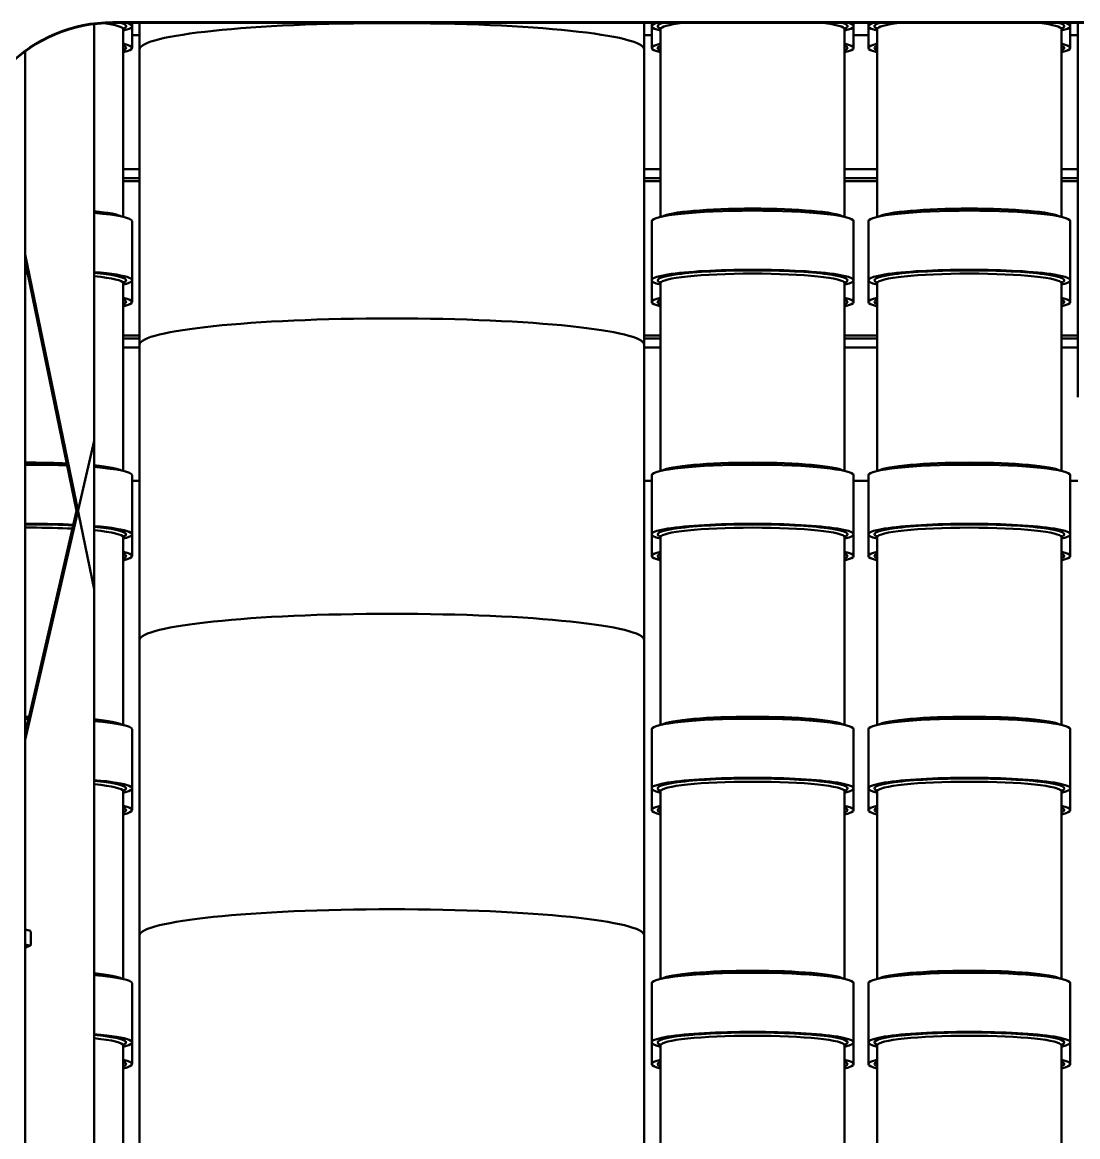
# Model space of a CAD drawing. Header units: millimetres. Extents: x 4915 to 15267, y 4787 to 10268.
# Drawn here: x 9232.7 to 9588.2, y 6071.6 to 6446.8 of the extents above; entities that cross this region are included whole.
import ezdxf

# ---------------------------------------------------------------- set-up
doc = ezdxf.new("R2010")
doc.units = ezdxf.units.MM
doc.layers.add('外形線', color=7, linetype='Continuous', lineweight=50)

msp = doc.modelspace()

# ---------------------------------------------------------------- linework, layer by layer
at = {"layer": '外形線'}
for p, q in [((9256.92, 6446.18), (9256.92, 6255.9)), ((9263.21, 6446.79), (9263.21, 6446.58)), ((9263.21, 6446.79), (9765.21, 6446.79)), ((9765.21, 6446.58), (9263.21, 6446.58)), ((9269.71, 6445.46), (9269.71, 6446.58)), ((9272.22, 6446.58), (9272.22, 6437.65)), ((9442.22, 6446.58), (9442.22, 6437.65)), ((9444.71, 6445.46), (9444.71, 6446.58)), ((9512.71, 6445.46), (9512.71, 6446.58)), ((9517.71, 6445.46), (9517.71, 6446.58)), ((9585.71, 6445.46), (9585.71, 6446.58)), ((9588.21, 6446.58), (9588.21, 6420.09)), ((9266.71, 6381.28), (9266.71, 6444.47)), ((9269.71, 6438.14), (9269.71, 6445.46)), ((9272.22, 6442.41), (9269.71, 6442.41)), ((9444.71, 6442.41), (9442.22, 6442.41)), ((9444.71, 6438.14), (9444.71, 6445.46)), ((9447.71, 6381.28), (9447.71, 6444.47)), ((9509.71, 6381.28), (9509.71, 6444.47)), ((9512.71, 6438.14), (9512.71, 6445.46)), ((9517.71, 6442.41), (9512.71, 6442.41)), ((9517.71, 6438.14), (9517.71, 6445.46)), ((9520.71, 6381.28), (9520.71, 6444.47)), ((9582.71, 6381.28), (9582.71, 6444.47)), ((9585.71, 6438.14), (9585.71, 6445.46)), ((9588.21, 6442.41), (9585.71, 6442.41)), ((9233.71, 5461.84), (9233.71, 6437)), ((9272.22, 6437.65), (9272.22, 6338.2)), ((9442.22, 6437.65), (9442.22, 6338.2)), ((9588.21, 6420.09), (9588.21, 6320.64)), ((9266.71, 6397.29), (9272.22, 6397.29)), ((9442.22, 6397.29), (9447.71, 6397.29)), ((9509.71, 6397.29), (9520.71, 6397.29)), ((9582.71, 6397.29), (9588.21, 6397.29)), ((9266.71, 6394.29), (9272.22, 6394.29)), ((9442.22, 6394.29), (9447.71, 6394.29)), ((9509.71, 6394.29), (9520.71, 6394.29)), ((9582.71, 6394.29), (9588.21, 6394.29)), ((9266.71, 6393.29), (9272.22, 6393.29)), ((9442.22, 6393.29), (9447.71, 6393.29)), ((9509.71, 6393.29), (9520.71, 6393.29)), ((9582.71, 6393.29), (9588.21, 6393.29)), ((9269.71, 6359.93), (9269.71, 6379.82)), ((9444.71, 6359.93), (9444.71, 6379.82)), ((9512.71, 6359.93), (9512.71, 6379.82)), ((9517.71, 6359.93), (9517.71, 6379.82)), ((9585.71, 6359.93), (9585.71, 6379.82)), ((9256.92, 6255.9), (9233.71, 6368.59)), ((9233.71, 6366.32), (9251.02, 6282.28)), ((9269.71, 6352.61), (9269.71, 6359.93)), ((9444.71, 6352.61), (9444.71, 6359.93)), ((9512.71, 6352.61), (9512.71, 6359.93)), ((9517.71, 6352.61), (9517.71, 6359.93)), ((9585.71, 6352.61), (9585.71, 6359.93)), ((9266.71, 6295.75), (9266.71, 6358.94)), ((9447.71, 6295.75), (9447.71, 6358.94)), ((9509.71, 6295.75), (9509.71, 6358.94)), ((9520.71, 6295.75), (9520.71, 6358.94)), ((9582.71, 6295.75), (9582.71, 6358.94)), ((9266.71, 6341.29), (9272.22, 6341.29)), ((9442.22, 6341.29), (9447.71, 6341.29)), ((9509.71, 6341.29), (9520.71, 6341.29)), ((9582.71, 6341.29), (9588.21, 6341.29)), ((9266.71, 6340.29), (9272.22, 6340.29)), ((9266.71, 6337.29), (9272.22, 6337.29)), ((9272.22, 6338.2), (9272.22, 6238.75)), ((9442.22, 6340.29), (9447.71, 6340.29)), ((9442.22, 6338.2), (9442.22, 6238.75)), ((9442.22, 6337.29), (9447.71, 6337.29)), ((9509.71, 6340.29), (9520.71, 6340.29)), ((9509.71, 6337.29), (9520.71, 6337.29)), ((9582.71, 6340.29), (9588.21, 6340.29)), ((9582.71, 6337.29), (9588.21, 6337.29)), ((9233.71, 6205.2), (9256.92, 6305.89)), ((9256.92, 6305.89), (9256.92, 5947.6)), ((9269.71, 6274.4), (9269.71, 6294.29)), ((9269.71, 6292.41), (9272.22, 6292.41)), ((9442.22, 6292.41), (9444.71, 6292.41)), ((9444.71, 6274.4), (9444.71, 6294.29)), ((9512.71, 6274.4), (9512.71, 6294.29)), ((9512.71, 6292.41), (9517.71, 6292.41)), ((9517.71, 6274.4), (9517.71, 6294.29)), ((9585.71, 6274.4), (9585.71, 6294.29)), ((9585.71, 6292.41), (9588.22, 6292.41)), ((9251.02, 6282.28), (9233.71, 6207.2)), ((9266.71, 6210.22), (9266.71, 6273.41)), ((9269.71, 6267.09), (9269.71, 6274.4)), ((9444.71, 6267.09), (9444.71, 6274.4)), ((9447.71, 6210.22), (9447.71, 6273.41)), ((9509.71, 6210.22), (9509.71, 6273.41)), ((9512.71, 6267.09), (9512.71, 6274.4)), ((9517.71, 6267.09), (9517.71, 6274.4)), ((9520.71, 6210.22), (9520.71, 6273.41)), ((9582.71, 6210.22), (9582.71, 6273.41)), ((9585.71, 6267.09), (9585.71, 6274.4)), ((9272.22, 6238.75), (9272.22, 6139.3)), ((9442.22, 6238.75), (9442.22, 6139.3)), ((9269.71, 6188.87), (9269.71, 6208.76)), ((9444.71, 6188.87), (9444.71, 6208.76)), ((9512.71, 6188.87), (9512.71, 6208.76)), ((9517.71, 6188.87), (9517.71, 6208.76)), ((9585.71, 6188.87), (9585.71, 6208.76)), ((9266.71, 6124.69), (9266.71, 6187.88)), ((9269.71, 6181.56), (9269.71, 6188.87)), ((9444.71, 6181.56), (9444.71, 6188.87)), ((9447.71, 6124.69), (9447.71, 6187.88)), ((9509.71, 6124.69), (9509.71, 6187.88)), ((9512.71, 6181.56), (9512.71, 6188.87)), ((9517.71, 6181.56), (9517.71, 6188.87)), ((9520.71, 6124.69), (9520.71, 6187.88)), ((9582.71, 6124.69), (9582.71, 6187.88)), ((9585.71, 6181.56), (9585.71, 6188.87)), ((9235.51, 6140.88), (9233.71, 6141.34)), ((9272.22, 6139.3), (9272.22, 6039.84)), ((9442.22, 6139.3), (9442.22, 6039.84)), ((9233.71, 6136.35), (9235.51, 6135.89)), ((9269.71, 6103.34), (9269.71, 6123.24)), ((9444.71, 6103.34), (9444.71, 6123.24)), ((9512.71, 6103.34), (9512.71, 6123.24)), ((9517.71, 6103.34), (9517.71, 6123.24)), ((9585.71, 6103.34), (9585.71, 6123.24)), ((9266.71, 6039.17), (9266.71, 6102.35)), ((9269.71, 6096.03), (9269.71, 6103.34)), ((9444.71, 6096.03), (9444.71, 6103.34)), ((9447.71, 6039.17), (9447.71, 6102.35)), ((9509.71, 6039.17), (9509.71, 6102.35)), ((9512.71, 6096.03), (9512.71, 6103.34)), ((9517.71, 6096.03), (9517.71, 6103.34)), ((9520.71, 6039.17), (9520.71, 6102.35)), ((9582.71, 6039.17), (9582.71, 6102.35)), ((9585.71, 6096.03), (9585.71, 6103.34))]:
    msp.add_line(p, q, dxfattribs=at).dxf.unprotected_set("ltscale", 0)
for points in [[(9266.83, 6444.83), (9266.83, 6444.82), (9266.83, 6444.82), (9266.83, 6444.82), (9266.82, 6444.81), (9266.82, 6444.81), (9266.81, 6444.8), (9266.81, 6444.79), (9266.8, 6444.78), (9266.8, 6444.77), (9266.79, 6444.76), (9266.78, 6444.74), (9266.77, 6444.73), (9266.77, 6444.71), (9266.76, 6444.7), (9266.75, 6444.68), (9266.74, 6444.66), (9266.74, 6444.64), (9266.73, 6444.62), (9266.73, 6444.59), (9266.72, 6444.57), (9266.72, 6444.55), (9266.72, 6444.52), (9266.71, 6444.49), (9266.71, 6444.47)], [(9447.71, 6444.47), (9447.71, 6444.49), (9447.71, 6444.52), (9447.71, 6444.54), (9447.71, 6444.57), (9447.7, 6444.59), (9447.7, 6444.61), (9447.69, 6444.64), (9447.68, 6444.66), (9447.68, 6444.68), (9447.67, 6444.69), (9447.66, 6444.71), (9447.65, 6444.73), (9447.65, 6444.74), (9447.64, 6444.76), (9447.63, 6444.77), (9447.63, 6444.78), (9447.62, 6444.79), (9447.61, 6444.8), (9447.61, 6444.81), (9447.6, 6444.81), (9447.6, 6444.82), (9447.6, 6444.82), (9447.6, 6444.82), (9447.59, 6444.83)], [(9509.83, 6444.83), (9509.83, 6444.82), (9509.83, 6444.82), (9509.83, 6444.82), (9509.82, 6444.81), (9509.82, 6444.81), (9509.81, 6444.8), (9509.81, 6444.79), (9509.8, 6444.78), (9509.8, 6444.77), (9509.79, 6444.76), (9509.78, 6444.74), (9509.77, 6444.73), (9509.77, 6444.71), (9509.76, 6444.7), (9509.75, 6444.68), (9509.74, 6444.66), (9509.74, 6444.64), (9509.73, 6444.62), (9509.73, 6444.59), (9509.72, 6444.57), (9509.72, 6444.55), (9509.72, 6444.52), (9509.71, 6444.49), (9509.71, 6444.47)], [(9520.71, 6444.47), (9520.71, 6444.49), (9520.71, 6444.52), (9520.71, 6444.54), (9520.71, 6444.57), (9520.7, 6444.59), (9520.7, 6444.61), (9520.69, 6444.64), (9520.68, 6444.66), (9520.68, 6444.68), (9520.67, 6444.69), (9520.66, 6444.71), (9520.65, 6444.73), (9520.65, 6444.74), (9520.64, 6444.76), (9520.63, 6444.77), (9520.63, 6444.78), (9520.62, 6444.79), (9520.61, 6444.8), (9520.61, 6444.81), (9520.6, 6444.81), (9520.6, 6444.82), (9520.6, 6444.82), (9520.59, 6444.82), (9520.59, 6444.83)], [(9582.83, 6444.83), (9582.83, 6444.82), (9582.83, 6444.82), (9582.83, 6444.82), (9582.82, 6444.81), (9582.82, 6444.81), (9582.81, 6444.8), (9582.81, 6444.79), (9582.8, 6444.78), (9582.8, 6444.77), (9582.79, 6444.76), (9582.78, 6444.74), (9582.77, 6444.73), (9582.77, 6444.71), (9582.76, 6444.7), (9582.75, 6444.68), (9582.74, 6444.66), (9582.74, 6444.64), (9582.73, 6444.62), (9582.73, 6444.59), (9582.72, 6444.57), (9582.72, 6444.55), (9582.72, 6444.52), (9582.71, 6444.49), (9582.71, 6444.47)], [(9266.83, 6437.51), (9266.83, 6437.51), (9266.83, 6437.51), (9266.83, 6437.5), (9266.82, 6437.5), (9266.82, 6437.49), (9266.81, 6437.48), (9266.81, 6437.47), (9266.8, 6437.46), (9266.8, 6437.45), (9266.79, 6437.44), (9266.78, 6437.43), (9266.77, 6437.41), (9266.77, 6437.4), (9266.76, 6437.38), (9266.75, 6437.36), (9266.74, 6437.34), (9266.74, 6437.32), (9266.73, 6437.3), (9266.73, 6437.28), (9266.72, 6437.25), (9266.72, 6437.23), (9266.72, 6437.2), (9266.71, 6437.18), (9266.71, 6437.15)], [(9447.71, 6437.15), (9447.71, 6437.18), (9447.71, 6437.2), (9447.71, 6437.23), (9447.71, 6437.25), (9447.7, 6437.28), (9447.7, 6437.3), (9447.69, 6437.32), (9447.68, 6437.34), (9447.68, 6437.36), (9447.67, 6437.38), (9447.66, 6437.39), (9447.65, 6437.41), (9447.65, 6437.43), (9447.64, 6437.44), (9447.63, 6437.45), (9447.63, 6437.46), (9447.62, 6437.47), (9447.61, 6437.48), (9447.61, 6437.49), (9447.6, 6437.5), (9447.6, 6437.5), (9447.6, 6437.51), (9447.6, 6437.51), (9447.59, 6437.51)], [(9509.83, 6437.51), (9509.83, 6437.51), (9509.83, 6437.51), (9509.83, 6437.5), (9509.82, 6437.5), (9509.82, 6437.49), (9509.81, 6437.48), (9509.81, 6437.47), (9509.8, 6437.46), (9509.8, 6437.45), (9509.79, 6437.44), (9509.78, 6437.43), (9509.77, 6437.41), (9509.77, 6437.4), (9509.76, 6437.38), (9509.75, 6437.36), (9509.74, 6437.34), (9509.74, 6437.32), (9509.73, 6437.3), (9509.73, 6437.28), (9509.72, 6437.25), (9509.72, 6437.23), (9509.72, 6437.2), (9509.71, 6437.18), (9509.71, 6437.15)], [(9520.71, 6437.15), (9520.71, 6437.18), (9520.71, 6437.2), (9520.71, 6437.23), (9520.71, 6437.25), (9520.7, 6437.28), (9520.7, 6437.3), (9520.69, 6437.32), (9520.68, 6437.34), (9520.68, 6437.36), (9520.67, 6437.38), (9520.66, 6437.39), (9520.65, 6437.41), (9520.65, 6437.43), (9520.64, 6437.44), (9520.63, 6437.45), (9520.63, 6437.46), (9520.62, 6437.47), (9520.61, 6437.48), (9520.61, 6437.49), (9520.6, 6437.5), (9520.6, 6437.5), (9520.6, 6437.51), (9520.59, 6437.51), (9520.59, 6437.51)], [(9582.83, 6437.51), (9582.83, 6437.51), (9582.83, 6437.51), (9582.83, 6437.5), (9582.82, 6437.5), (9582.82, 6437.49), (9582.81, 6437.48), (9582.81, 6437.47), (9582.8, 6437.46), (9582.8, 6437.45), (9582.79, 6437.44), (9582.78, 6437.43), (9582.77, 6437.41), (9582.77, 6437.4), (9582.76, 6437.38), (9582.75, 6437.36), (9582.74, 6437.34), (9582.74, 6437.32), (9582.73, 6437.3), (9582.73, 6437.28), (9582.72, 6437.25), (9582.72, 6437.23), (9582.72, 6437.2), (9582.71, 6437.18), (9582.71, 6437.15)], [(9266.83, 6359.3), (9266.83, 6359.3), (9266.83, 6359.29), (9266.83, 6359.29), (9266.82, 6359.29), (9266.82, 6359.28), (9266.81, 6359.27), (9266.81, 6359.26), (9266.8, 6359.25), (9266.8, 6359.24), (9266.79, 6359.23), (9266.78, 6359.22), (9266.77, 6359.2), (9266.77, 6359.18), (9266.76, 6359.17), (9266.75, 6359.15), (9266.74, 6359.13), (9266.74, 6359.11), (9266.73, 6359.09), (9266.73, 6359.06), (9266.72, 6359.04), (9266.72, 6359.02), (9266.72, 6358.99), (9266.71, 6358.96), (9266.71, 6358.94)], [(9447.71, 6358.94), (9447.71, 6358.96), (9447.71, 6358.99), (9447.71, 6359.02), (9447.71, 6359.04), (9447.7, 6359.06), (9447.7, 6359.09), (9447.69, 6359.11), (9447.68, 6359.13), (9447.68, 6359.15), (9447.67, 6359.17), (9447.66, 6359.18), (9447.65, 6359.2), (9447.65, 6359.21), (9447.64, 6359.23), (9447.63, 6359.24), (9447.63, 6359.25), (9447.62, 6359.26), (9447.61, 6359.27), (9447.61, 6359.28), (9447.6, 6359.29), (9447.6, 6359.29), (9447.6, 6359.29), (9447.6, 6359.3), (9447.59, 6359.3)], [(9509.83, 6359.3), (9509.83, 6359.3), (9509.83, 6359.29), (9509.83, 6359.29), (9509.82, 6359.29), (9509.82, 6359.28), (9509.81, 6359.27), (9509.81, 6359.26), (9509.8, 6359.25), (9509.8, 6359.24), (9509.79, 6359.23), (9509.78, 6359.22), (9509.77, 6359.2), (9509.77, 6359.18), (9509.76, 6359.17), (9509.75, 6359.15), (9509.74, 6359.13), (9509.74, 6359.11), (9509.73, 6359.09), (9509.73, 6359.06), (9509.72, 6359.04), (9509.72, 6359.02), (9509.72, 6358.99), (9509.71, 6358.96), (9509.71, 6358.94)], [(9520.71, 6358.94), (9520.71, 6358.96), (9520.71, 6358.99), (9520.71, 6359.02), (9520.71, 6359.04), (9520.7, 6359.06), (9520.7, 6359.09), (9520.69, 6359.11), (9520.68, 6359.13), (9520.68, 6359.15), (9520.67, 6359.17), (9520.66, 6359.18), (9520.65, 6359.2), (9520.65, 6359.21), (9520.64, 6359.23), (9520.63, 6359.24), (9520.63, 6359.25), (9520.62, 6359.26), (9520.61, 6359.27), (9520.61, 6359.28), (9520.6, 6359.29), (9520.6, 6359.29), (9520.6, 6359.29), (9520.59, 6359.3), (9520.59, 6359.3)], [(9582.83, 6359.3), (9582.83, 6359.3), (9582.83, 6359.29), (9582.83, 6359.29), (9582.82, 6359.29), (9582.82, 6359.28), (9582.81, 6359.27), (9582.81, 6359.26), (9582.8, 6359.25), (9582.8, 6359.24), (9582.79, 6359.23), (9582.78, 6359.22), (9582.77, 6359.2), (9582.77, 6359.18), (9582.76, 6359.17), (9582.75, 6359.15), (9582.74, 6359.13), (9582.74, 6359.11), (9582.73, 6359.09), (9582.73, 6359.06), (9582.72, 6359.04), (9582.72, 6359.02), (9582.72, 6358.99), (9582.71, 6358.96), (9582.71, 6358.94)], [(9266.83, 6351.98), (9266.83, 6351.98), (9266.83, 6351.98), (9266.83, 6351.97), (9266.82, 6351.97), (9266.82, 6351.96), (9266.81, 6351.95), (9266.81, 6351.95), (9266.8, 6351.94), (9266.8, 6351.92), (9266.79, 6351.91), (9266.78, 6351.9), (9266.77, 6351.88), (9266.77, 6351.87), (9266.76, 6351.85), (9266.75, 6351.83), (9266.74, 6351.81), (9266.74, 6351.79), (9266.73, 6351.77), (9266.73, 6351.75), (9266.72, 6351.72), (9266.72, 6351.7), (9266.72, 6351.67), (9266.71, 6351.65), (9266.71, 6351.62)], [(9447.71, 6351.62), (9447.71, 6351.65), (9447.71, 6351.67), (9447.71, 6351.7), (9447.71, 6351.72), (9447.7, 6351.75), (9447.7, 6351.77), (9447.69, 6351.79), (9447.68, 6351.81), (9447.68, 6351.83), (9447.67, 6351.85), (9447.66, 6351.87), (9447.65, 6351.88), (9447.65, 6351.9), (9447.64, 6351.91), (9447.63, 6351.92), (9447.63, 6351.94), (9447.62, 6351.95), (9447.61, 6351.95), (9447.61, 6351.96), (9447.6, 6351.97), (9447.6, 6351.97), (9447.6, 6351.98), (9447.6, 6351.98), (9447.59, 6351.98)], [(9509.83, 6351.98), (9509.83, 6351.98), (9509.83, 6351.98), (9509.83, 6351.97), (9509.82, 6351.97), (9509.82, 6351.96), (9509.81, 6351.95), (9509.81, 6351.95), (9509.8, 6351.94), (9509.8, 6351.92), (9509.79, 6351.91), (9509.78, 6351.9), (9509.77, 6351.88), (9509.77, 6351.87), (9509.76, 6351.85), (9509.75, 6351.83), (9509.74, 6351.81), (9509.74, 6351.79), (9509.73, 6351.77), (9509.73, 6351.75), (9509.72, 6351.72), (9509.72, 6351.7), (9509.72, 6351.67), (9509.71, 6351.65), (9509.71, 6351.62)], [(9520.71, 6351.62), (9520.71, 6351.65), (9520.71, 6351.67), (9520.71, 6351.7), (9520.71, 6351.72), (9520.7, 6351.75), (9520.7, 6351.77), (9520.69, 6351.79), (9520.68, 6351.81), (9520.68, 6351.83), (9520.67, 6351.85), (9520.66, 6351.87), (9520.65, 6351.88), (9520.65, 6351.9), (9520.64, 6351.91), (9520.63, 6351.92), (9520.63, 6351.94), (9520.62, 6351.95), (9520.61, 6351.95), (9520.61, 6351.96), (9520.6, 6351.97), (9520.6, 6351.97), (9520.6, 6351.98), (9520.59, 6351.98), (9520.59, 6351.98)], [(9582.83, 6351.98), (9582.83, 6351.98), (9582.83, 6351.98), (9582.83, 6351.97), (9582.82, 6351.97), (9582.82, 6351.96), (9582.81, 6351.95), (9582.81, 6351.95), (9582.8, 6351.94), (9582.8, 6351.92), (9582.79, 6351.91), (9582.78, 6351.9), (9582.77, 6351.88), (9582.77, 6351.87), (9582.76, 6351.85), (9582.75, 6351.83), (9582.74, 6351.81), (9582.74, 6351.79), (9582.73, 6351.77), (9582.73, 6351.75), (9582.72, 6351.72), (9582.72, 6351.7), (9582.72, 6351.67), (9582.71, 6351.65), (9582.71, 6351.62)], [(9266.83, 6273.77), (9266.83, 6273.77), (9266.83, 6273.76), (9266.83, 6273.76), (9266.82, 6273.76), (9266.82, 6273.75), (9266.81, 6273.74), (9266.81, 6273.73), (9266.8, 6273.72), (9266.8, 6273.71), (9266.79, 6273.7), (9266.78, 6273.69), (9266.77, 6273.67), (9266.77, 6273.66), (9266.76, 6273.64), (9266.75, 6273.62), (9266.74, 6273.6), (9266.74, 6273.58), (9266.73, 6273.56), (9266.73, 6273.54), (9266.72, 6273.51), (9266.72, 6273.49), (9266.72, 6273.46), (9266.71, 6273.44), (9266.71, 6273.41)], [(9447.71, 6273.41), (9447.71, 6273.44), (9447.71, 6273.46), (9447.71, 6273.49), (9447.71, 6273.51), (9447.7, 6273.53), (9447.7, 6273.56), (9447.69, 6273.58), (9447.68, 6273.6), (9447.68, 6273.62), (9447.67, 6273.64), (9447.66, 6273.65), (9447.65, 6273.67), (9447.65, 6273.69), (9447.64, 6273.7), (9447.63, 6273.71), (9447.63, 6273.72), (9447.62, 6273.73), (9447.61, 6273.74), (9447.61, 6273.75), (9447.6, 6273.76), (9447.6, 6273.76), (9447.6, 6273.76), (9447.6, 6273.77), (9447.59, 6273.77)], [(9509.83, 6273.77), (9509.83, 6273.77), (9509.83, 6273.76), (9509.83, 6273.76), (9509.82, 6273.76), (9509.82, 6273.75), (9509.81, 6273.74), (9509.81, 6273.73), (9509.8, 6273.72), (9509.8, 6273.71), (9509.79, 6273.7), (9509.78, 6273.69), (9509.77, 6273.67), (9509.77, 6273.66), (9509.76, 6273.64), (9509.75, 6273.62), (9509.74, 6273.6), (9509.74, 6273.58), (9509.73, 6273.56), (9509.73, 6273.54), (9509.72, 6273.51), (9509.72, 6273.49), (9509.72, 6273.46), (9509.71, 6273.44), (9509.71, 6273.41)], [(9520.71, 6273.41), (9520.71, 6273.44), (9520.71, 6273.46), (9520.71, 6273.49), (9520.71, 6273.51), (9520.7, 6273.53), (9520.7, 6273.56), (9520.69, 6273.58), (9520.68, 6273.6), (9520.68, 6273.62), (9520.67, 6273.64), (9520.66, 6273.65), (9520.65, 6273.67), (9520.65, 6273.69), (9520.64, 6273.7), (9520.63, 6273.71), (9520.63, 6273.72), (9520.62, 6273.73), (9520.61, 6273.74), (9520.61, 6273.75), (9520.6, 6273.76), (9520.6, 6273.76), (9520.6, 6273.76), (9520.59, 6273.77), (9520.59, 6273.77)], [(9582.83, 6273.77), (9582.83, 6273.77), (9582.83, 6273.76), (9582.83, 6273.76), (9582.82, 6273.76), (9582.82, 6273.75), (9582.81, 6273.74), (9582.81, 6273.73), (9582.8, 6273.72), (9582.8, 6273.71), (9582.79, 6273.7), (9582.78, 6273.69), (9582.77, 6273.67), (9582.77, 6273.66), (9582.76, 6273.64), (9582.75, 6273.62), (9582.74, 6273.6), (9582.74, 6273.58), (9582.73, 6273.56), (9582.73, 6273.54), (9582.72, 6273.51), (9582.72, 6273.49), (9582.72, 6273.46), (9582.71, 6273.44), (9582.71, 6273.41)], [(9266.83, 6266.45), (9266.83, 6266.45), (9266.83, 6266.45), (9266.83, 6266.44), (9266.82, 6266.44), (9266.82, 6266.43), (9266.81, 6266.43), (9266.81, 6266.42), (9266.8, 6266.41), (9266.8, 6266.4), (9266.79, 6266.38), (9266.78, 6266.37), (9266.77, 6266.35), (9266.77, 6266.34), (9266.76, 6266.32), (9266.75, 6266.3), (9266.74, 6266.28), (9266.74, 6266.26), (9266.73, 6266.24), (9266.73, 6266.22), (9266.72, 6266.2), (9266.72, 6266.17), (9266.72, 6266.15), (9266.71, 6266.12), (9266.71, 6266.09)], [(9447.71, 6266.09), (9447.71, 6266.12), (9447.71, 6266.14), (9447.71, 6266.17), (9447.71, 6266.19), (9447.7, 6266.22), (9447.7, 6266.24), (9447.69, 6266.26), (9447.68, 6266.28), (9447.68, 6266.3), (9447.67, 6266.32), (9447.66, 6266.34), (9447.65, 6266.35), (9447.65, 6266.37), (9447.64, 6266.38), (9447.63, 6266.39), (9447.63, 6266.41), (9447.62, 6266.42), (9447.61, 6266.43), (9447.61, 6266.43), (9447.6, 6266.44), (9447.6, 6266.44), (9447.6, 6266.45), (9447.6, 6266.45), (9447.59, 6266.45)], [(9509.83, 6266.45), (9509.83, 6266.45), (9509.83, 6266.45), (9509.83, 6266.44), (9509.82, 6266.44), (9509.82, 6266.43), (9509.81, 6266.43), (9509.81, 6266.42), (9509.8, 6266.41), (9509.8, 6266.4), (9509.79, 6266.38), (9509.78, 6266.37), (9509.77, 6266.35), (9509.77, 6266.34), (9509.76, 6266.32), (9509.75, 6266.3), (9509.74, 6266.28), (9509.74, 6266.26), (9509.73, 6266.24), (9509.73, 6266.22), (9509.72, 6266.2), (9509.72, 6266.17), (9509.72, 6266.15), (9509.71, 6266.12), (9509.71, 6266.09)], [(9520.71, 6266.09), (9520.71, 6266.12), (9520.71, 6266.14), (9520.71, 6266.17), (9520.71, 6266.19), (9520.7, 6266.22), (9520.7, 6266.24), (9520.69, 6266.26), (9520.68, 6266.28), (9520.68, 6266.3), (9520.67, 6266.32), (9520.66, 6266.34), (9520.65, 6266.35), (9520.65, 6266.37), (9520.64, 6266.38), (9520.63, 6266.39), (9520.63, 6266.41), (9520.62, 6266.42), (9520.61, 6266.43), (9520.61, 6266.43), (9520.6, 6266.44), (9520.6, 6266.44), (9520.6, 6266.45), (9520.59, 6266.45), (9520.59, 6266.45)], [(9582.83, 6266.45), (9582.83, 6266.45), (9582.83, 6266.45), (9582.83, 6266.44), (9582.82, 6266.44), (9582.82, 6266.43), (9582.81, 6266.43), (9582.81, 6266.42), (9582.8, 6266.41), (9582.8, 6266.4), (9582.79, 6266.38), (9582.78, 6266.37), (9582.77, 6266.35), (9582.77, 6266.34), (9582.76, 6266.32), (9582.75, 6266.3), (9582.74, 6266.28), (9582.74, 6266.26), (9582.73, 6266.24), (9582.73, 6266.22), (9582.72, 6266.2), (9582.72, 6266.17), (9582.72, 6266.15), (9582.71, 6266.12), (9582.71, 6266.09)], [(9266.83, 6188.24), (9266.83, 6188.24), (9266.83, 6188.24), (9266.83, 6188.23), (9266.82, 6188.23), (9266.82, 6188.22), (9266.81, 6188.21), (9266.81, 6188.21), (9266.8, 6188.2), (9266.8, 6188.18), (9266.79, 6188.17), (9266.78, 6188.16), (9266.77, 6188.14), (9266.77, 6188.13), (9266.76, 6188.11), (9266.75, 6188.09), (9266.74, 6188.07), (9266.74, 6188.05), (9266.73, 6188.03), (9266.73, 6188.01), (9266.72, 6187.98), (9266.72, 6187.96), (9266.72, 6187.93), (9266.71, 6187.91), (9266.71, 6187.88)], [(9447.71, 6187.88), (9447.71, 6187.91), (9447.71, 6187.93), (9447.71, 6187.96), (9447.71, 6187.98), (9447.7, 6188.01), (9447.7, 6188.03), (9447.69, 6188.05), (9447.68, 6188.07), (9447.68, 6188.09), (9447.67, 6188.11), (9447.66, 6188.13), (9447.65, 6188.14), (9447.65, 6188.16), (9447.64, 6188.17), (9447.63, 6188.18), (9447.63, 6188.19), (9447.62, 6188.2), (9447.61, 6188.21), (9447.61, 6188.22), (9447.6, 6188.23), (9447.6, 6188.23), (9447.6, 6188.24), (9447.6, 6188.24), (9447.59, 6188.24)], [(9509.83, 6188.24), (9509.83, 6188.24), (9509.83, 6188.24), (9509.83, 6188.23), (9509.82, 6188.23), (9509.82, 6188.22), (9509.81, 6188.21), (9509.81, 6188.21), (9509.8, 6188.2), (9509.8, 6188.18), (9509.79, 6188.17), (9509.78, 6188.16), (9509.77, 6188.14), (9509.77, 6188.13), (9509.76, 6188.11), (9509.75, 6188.09), (9509.74, 6188.07), (9509.74, 6188.05), (9509.73, 6188.03), (9509.73, 6188.01), (9509.72, 6187.98), (9509.72, 6187.96), (9509.72, 6187.93), (9509.71, 6187.91), (9509.71, 6187.88)], [(9520.71, 6187.88), (9520.71, 6187.91), (9520.71, 6187.93), (9520.71, 6187.96), (9520.71, 6187.98), (9520.7, 6188.01), (9520.7, 6188.03), (9520.69, 6188.05), (9520.68, 6188.07), (9520.68, 6188.09), (9520.67, 6188.11), (9520.66, 6188.13), (9520.65, 6188.14), (9520.65, 6188.16), (9520.64, 6188.17), (9520.63, 6188.18), (9520.63, 6188.19), (9520.62, 6188.2), (9520.61, 6188.21), (9520.61, 6188.22), (9520.6, 6188.23), (9520.6, 6188.23), (9520.6, 6188.24), (9520.59, 6188.24), (9520.59, 6188.24)], [(9582.83, 6188.24), (9582.83, 6188.24), (9582.83, 6188.24), (9582.83, 6188.23), (9582.82, 6188.23), (9582.82, 6188.22), (9582.81, 6188.21), (9582.81, 6188.21), (9582.8, 6188.2), (9582.8, 6188.18), (9582.79, 6188.17), (9582.78, 6188.16), (9582.77, 6188.14), (9582.77, 6188.13), (9582.76, 6188.11), (9582.75, 6188.09), (9582.74, 6188.07), (9582.74, 6188.05), (9582.73, 6188.03), (9582.73, 6188.01), (9582.72, 6187.98), (9582.72, 6187.96), (9582.72, 6187.93), (9582.71, 6187.91), (9582.71, 6187.88)], [(9266.83, 6180.92), (9266.83, 6180.92), (9266.83, 6180.92), (9266.83, 6180.92), (9266.82, 6180.91), (9266.82, 6180.9), (9266.81, 6180.9), (9266.81, 6180.89), (9266.8, 6180.88), (9266.8, 6180.87), (9266.79, 6180.85), (9266.78, 6180.84), (9266.77, 6180.83), (9266.77, 6180.81), (9266.76, 6180.79), (9266.75, 6180.77), (9266.74, 6180.75), (9266.74, 6180.73), (9266.73, 6180.71), (9266.73, 6180.69), (9266.72, 6180.67), (9266.72, 6180.64), (9266.72, 6180.62), (9266.71, 6180.59), (9266.71, 6180.56)], [(9447.71, 6180.56), (9447.71, 6180.59), (9447.71, 6180.62), (9447.71, 6180.64), (9447.71, 6180.67), (9447.7, 6180.69), (9447.7, 6180.71), (9447.69, 6180.73), (9447.68, 6180.75), (9447.68, 6180.77), (9447.67, 6180.79), (9447.66, 6180.81), (9447.65, 6180.82), (9447.65, 6180.84), (9447.64, 6180.85), (9447.63, 6180.87), (9447.63, 6180.88), (9447.62, 6180.89), (9447.61, 6180.9), (9447.61, 6180.9), (9447.6, 6180.91), (9447.6, 6180.92), (9447.6, 6180.92), (9447.6, 6180.92), (9447.59, 6180.92)], [(9509.83, 6180.92), (9509.83, 6180.92), (9509.83, 6180.92), (9509.83, 6180.92), (9509.82, 6180.91), (9509.82, 6180.9), (9509.81, 6180.9), (9509.81, 6180.89), (9509.8, 6180.88), (9509.8, 6180.87), (9509.79, 6180.85), (9509.78, 6180.84), (9509.77, 6180.83), (9509.77, 6180.81), (9509.76, 6180.79), (9509.75, 6180.77), (9509.74, 6180.75), (9509.74, 6180.73), (9509.73, 6180.71), (9509.73, 6180.69), (9509.72, 6180.67), (9509.72, 6180.64), (9509.72, 6180.62), (9509.71, 6180.59), (9509.71, 6180.56)], [(9520.71, 6180.56), (9520.71, 6180.59), (9520.71, 6180.62), (9520.71, 6180.64), (9520.71, 6180.67), (9520.7, 6180.69), (9520.7, 6180.71), (9520.69, 6180.73), (9520.68, 6180.75), (9520.68, 6180.77), (9520.67, 6180.79), (9520.66, 6180.81), (9520.65, 6180.82), (9520.65, 6180.84), (9520.64, 6180.85), (9520.63, 6180.87), (9520.63, 6180.88), (9520.62, 6180.89), (9520.61, 6180.9), (9520.61, 6180.9), (9520.6, 6180.91), (9520.6, 6180.92), (9520.6, 6180.92), (9520.59, 6180.92), (9520.59, 6180.92)], [(9582.83, 6180.92), (9582.83, 6180.92), (9582.83, 6180.92), (9582.83, 6180.92), (9582.82, 6180.91), (9582.82, 6180.9), (9582.81, 6180.9), (9582.81, 6180.89), (9582.8, 6180.88), (9582.8, 6180.87), (9582.79, 6180.85), (9582.78, 6180.84), (9582.77, 6180.83), (9582.77, 6180.81), (9582.76, 6180.79), (9582.75, 6180.77), (9582.74, 6180.75), (9582.74, 6180.73), (9582.73, 6180.71), (9582.73, 6180.69), (9582.72, 6180.67), (9582.72, 6180.64), (9582.72, 6180.62), (9582.71, 6180.59), (9582.71, 6180.56)], [(9235.51, 6135.89), (9235.44, 6135.87), (9235.37, 6135.86), (9235.29, 6135.84), (9235.22, 6135.83), (9235.15, 6135.81), (9235.07, 6135.79), (9235, 6135.76), (9234.93, 6135.74), (9234.85, 6135.71), (9234.78, 6135.68), (9234.7, 6135.65), (9234.63, 6135.62), (9234.55, 6135.59), (9234.48, 6135.55), (9234.4, 6135.51), (9234.33, 6135.47), (9234.25, 6135.43), (9234.17, 6135.39), (9234.1, 6135.34), (9234.02, 6135.3), (9233.94, 6135.25), (9233.87, 6135.2), (9233.79, 6135.14), (9233.71, 6135.09)], [(9266.83, 6102.71), (9266.83, 6102.71), (9266.83, 6102.71), (9266.83, 6102.7), (9266.82, 6102.7), (9266.82, 6102.69), (9266.81, 6102.69), (9266.81, 6102.68), (9266.8, 6102.67), (9266.8, 6102.65), (9266.79, 6102.64), (9266.78, 6102.63), (9266.77, 6102.61), (9266.77, 6102.6), (9266.76, 6102.58), (9266.75, 6102.56), (9266.74, 6102.54), (9266.74, 6102.52), (9266.73, 6102.5), (9266.73, 6102.48), (9266.72, 6102.45), (9266.72, 6102.43), (9266.72, 6102.4), (9266.71, 6102.38), (9266.71, 6102.35)], [(9447.71, 6102.35), (9447.71, 6102.38), (9447.71, 6102.4), (9447.71, 6102.43), (9447.71, 6102.45), (9447.7, 6102.48), (9447.7, 6102.5), (9447.69, 6102.52), (9447.68, 6102.54), (9447.68, 6102.56), (9447.67, 6102.58), (9447.66, 6102.6), (9447.65, 6102.61), (9447.65, 6102.63), (9447.64, 6102.64), (9447.63, 6102.65), (9447.63, 6102.67), (9447.62, 6102.68), (9447.61, 6102.68), (9447.61, 6102.69), (9447.6, 6102.7), (9447.6, 6102.7), (9447.6, 6102.71), (9447.6, 6102.71), (9447.59, 6102.71)], [(9509.83, 6102.71), (9509.83, 6102.71), (9509.83, 6102.71), (9509.83, 6102.7), (9509.82, 6102.7), (9509.82, 6102.69), (9509.81, 6102.69), (9509.81, 6102.68), (9509.8, 6102.67), (9509.8, 6102.65), (9509.79, 6102.64), (9509.78, 6102.63), (9509.77, 6102.61), (9509.77, 6102.6), (9509.76, 6102.58), (9509.75, 6102.56), (9509.74, 6102.54), (9509.74, 6102.52), (9509.73, 6102.5), (9509.73, 6102.48), (9509.72, 6102.45), (9509.72, 6102.43), (9509.72, 6102.4), (9509.71, 6102.38), (9509.71, 6102.35)], [(9520.71, 6102.35), (9520.71, 6102.38), (9520.71, 6102.4), (9520.71, 6102.43), (9520.71, 6102.45), (9520.7, 6102.48), (9520.7, 6102.5), (9520.69, 6102.52), (9520.68, 6102.54), (9520.68, 6102.56), (9520.67, 6102.58), (9520.66, 6102.6), (9520.65, 6102.61), (9520.65, 6102.63), (9520.64, 6102.64), (9520.63, 6102.65), (9520.63, 6102.67), (9520.62, 6102.68), (9520.61, 6102.68), (9520.61, 6102.69), (9520.6, 6102.7), (9520.6, 6102.7), (9520.6, 6102.71), (9520.59, 6102.71), (9520.59, 6102.71)], [(9582.83, 6102.71), (9582.83, 6102.71), (9582.83, 6102.71), (9582.83, 6102.7), (9582.82, 6102.7), (9582.82, 6102.69), (9582.81, 6102.69), (9582.81, 6102.68), (9582.8, 6102.67), (9582.8, 6102.65), (9582.79, 6102.64), (9582.78, 6102.63), (9582.77, 6102.61), (9582.77, 6102.6), (9582.76, 6102.58), (9582.75, 6102.56), (9582.74, 6102.54), (9582.74, 6102.52), (9582.73, 6102.5), (9582.73, 6102.48), (9582.72, 6102.45), (9582.72, 6102.43), (9582.72, 6102.4), (9582.71, 6102.38), (9582.71, 6102.35)], [(9266.83, 6095.39), (9266.83, 6095.39), (9266.83, 6095.39), (9266.83, 6095.39), (9266.82, 6095.38), (9266.82, 6095.38), (9266.81, 6095.37), (9266.81, 6095.36), (9266.8, 6095.35), (9266.8, 6095.34), (9266.79, 6095.33), (9266.78, 6095.31), (9266.77, 6095.3), (9266.77, 6095.28), (9266.76, 6095.26), (9266.75, 6095.25), (9266.74, 6095.23), (9266.74, 6095.21), (9266.73, 6095.18), (9266.73, 6095.16), (9266.72, 6095.14), (9266.72, 6095.11), (9266.72, 6095.09), (9266.71, 6095.06), (9266.71, 6095.03)], [(9447.71, 6095.03), (9447.71, 6095.06), (9447.71, 6095.09), (9447.71, 6095.11), (9447.71, 6095.14), (9447.7, 6095.16), (9447.7, 6095.18), (9447.69, 6095.2), (9447.68, 6095.22), (9447.68, 6095.24), (9447.67, 6095.26), (9447.66, 6095.28), (9447.65, 6095.3), (9447.65, 6095.31), (9447.64, 6095.32), (9447.63, 6095.34), (9447.63, 6095.35), (9447.62, 6095.36), (9447.61, 6095.37), (9447.61, 6095.38), (9447.6, 6095.38), (9447.6, 6095.39), (9447.6, 6095.39), (9447.6, 6095.39), (9447.59, 6095.39)], [(9509.83, 6095.39), (9509.83, 6095.39), (9509.83, 6095.39), (9509.83, 6095.39), (9509.82, 6095.38), (9509.82, 6095.38), (9509.81, 6095.37), (9509.81, 6095.36), (9509.8, 6095.35), (9509.8, 6095.34), (9509.79, 6095.33), (9509.78, 6095.31), (9509.77, 6095.3), (9509.77, 6095.28), (9509.76, 6095.26), (9509.75, 6095.25), (9509.74, 6095.23), (9509.74, 6095.21), (9509.73, 6095.18), (9509.73, 6095.16), (9509.72, 6095.14), (9509.72, 6095.11), (9509.72, 6095.09), (9509.71, 6095.06), (9509.71, 6095.03)], [(9520.71, 6095.03), (9520.71, 6095.06), (9520.71, 6095.09), (9520.71, 6095.11), (9520.71, 6095.14), (9520.7, 6095.16), (9520.7, 6095.18), (9520.69, 6095.2), (9520.68, 6095.22), (9520.68, 6095.24), (9520.67, 6095.26), (9520.66, 6095.28), (9520.65, 6095.3), (9520.65, 6095.31), (9520.64, 6095.32), (9520.63, 6095.34), (9520.63, 6095.35), (9520.62, 6095.36), (9520.61, 6095.37), (9520.61, 6095.38), (9520.6, 6095.38), (9520.6, 6095.39), (9520.6, 6095.39), (9520.59, 6095.39), (9520.59, 6095.39)], [(9582.83, 6095.39), (9582.83, 6095.39), (9582.83, 6095.39), (9582.83, 6095.39), (9582.82, 6095.38), (9582.82, 6095.38), (9582.81, 6095.37), (9582.81, 6095.36), (9582.8, 6095.35), (9582.8, 6095.34), (9582.79, 6095.33), (9582.78, 6095.31), (9582.77, 6095.3), (9582.77, 6095.28), (9582.76, 6095.26), (9582.75, 6095.25), (9582.74, 6095.23), (9582.74, 6095.21), (9582.73, 6095.18), (9582.73, 6095.16), (9582.72, 6095.14), (9582.72, 6095.11), (9582.72, 6095.09), (9582.71, 6095.06), (9582.71, 6095.03)]]:
    msp.add_lwpolyline(points, dxfattribs=at).dxf.unprotected_set("ltscale", 0)
for centre, major_axis, ratio, start_param, end_param in [((9263.21, 6397.06), (-50, 0), 0.994522, 4.712389, 6.283185), ((9263.21, 6396.85), (-50, 0), 0.994522, 4.712389, 6.283185), ((9235.71, 6444.47), (31, 0), 0.104528, 0, 0.669572), ((9235.71, 6445.46), (32, 0), 0.104528, 6.035596, 6.624027), ((9235.71, 6445.46), (34, 0), 0.104528, 5.859949, 6.603238), ((9357.22, 6437.65), (-85, 0), 0.104528, 3.141593, 6.283185), ((9357.22, 6437.65), (-85, 0), 0.104528, 3.141593, 6.283185), ((9478.71, 6445.46), (-34, 0), 0.104528, 5.963132, 6.706421), ((9478.71, 6445.46), (-32, 0), 0.104528, 5.942344, 6.530775), ((9478.71, 6444.47), (-31, 0), 0.104528, 5.572994, 6.283185), ((9478.71, 6444.47), (31, 0), 0.104528, 0, 0.710191), ((9478.71, 6445.46), (32, 0), 0.104528, 6.035596, 6.624027), ((9478.71, 6445.46), (34, 0), 0.104528, 5.859949, 6.603238), ((9551.71, 6445.46), (-34, 0), 0.104528, 5.963132, 6.706421), ((9551.71, 6445.46), (-32, 0), 0.104528, 5.942344, 6.530775), ((9551.71, 6444.47), (-31, 0), 0.104528, 5.572994, 6.283185), ((9551.71, 6444.47), (31, 0), 0.104528, 0, 0.710191), ((9551.71, 6445.46), (32, 0), 0.104528, 6.035596, 6.624027), ((9551.71, 6445.46), (34, 0), 0.104528, 5.859949, 6.603238), ((9235.71, 6438.14), (34, 0), 0.104528, 5.859949, 6.706421), ((9235.71, 6438.14), (32, 0), 0.104528, 6.035596, 6.533841), ((9478.71, 6438.14), (-34, 0), 0.104528, 5.859949, 6.706421), ((9478.71, 6438.14), (-32, 0), 0.104528, 6.03253, 6.530775), ((9478.71, 6438.14), (34, 0), 0.104528, 5.859949, 6.706421), ((9478.71, 6438.14), (32, 0), 0.104528, 6.035596, 6.533841), ((9551.71, 6438.14), (-34, 0), 0.104528, 5.859949, 6.706421), ((9551.71, 6438.14), (-32, 0), 0.104528, 6.03253, 6.530775), ((9551.71, 6438.14), (34, 0), 0.104528, 5.859949, 6.706421), ((9551.71, 6438.14), (32, 0), 0.104528, 6.035596, 6.533841), ((9673.21, 6420.09), (-85, 0), 0.104528, 6.27156, 6.283185), ((9673.21, 6420.09), (-85, 0), 0.104528, 6.27156, 6.283185), ((9235.71, 6380.82), (31, 0), 0.104528, 0.178052, 0.817645), ((9235.71, 6379.82), (34, 0), 0.104528, 0, 0.897466), ((9478.71, 6379.82), (-34, 0), 0.104528, 4.712389, 6.283185), ((9478.71, 6380.82), (-31, 0), 0.104528, 4.712389, 6.105134), ((9478.71, 6380.82), (31, 0), 0.104528, 0.178052, 1.570796), ((9478.71, 6379.82), (34, 0), 0.104528, 0, 1.570796), ((9551.71, 6379.82), (-34, 0), 0.104528, 4.712389, 6.283185), ((9551.71, 6380.82), (-31, 0), 0.104528, 4.712389, 6.105134), ((9551.71, 6380.82), (31, 0), 0.104528, 0.178052, 1.570796), ((9551.71, 6379.82), (34, 0), 0.104528, 0, 1.570796), ((9235.71, 6359.93), (34, 0), 0.104528, 1.612427, 1.629654), ((9478.71, 6359.93), (-34, 0), 0.104528, 4.712389, 6.706421), ((9478.71, 6359.93), (34, 0), 0.104528, 5.859949, 7.853982), ((9551.71, 6359.93), (-34, 0), 0.104528, 4.712389, 6.706421), ((9551.71, 6359.93), (34, 0), 0.104528, 5.859949, 7.853982), ((9235.71, 6359.93), (-32, 0), 0.104528, 4.755277, 4.77493), ((9235.71, 6358.94), (31, 0), 0.104528, 1.607769, 1.635357), ((9235.71, 6359.93), (34, 0), 0.104528, 5.859949, 7.180651), ((9235.71, 6359.93), (32, 0), 0.104528, 6.035596, 7.12974), ((9235.71, 6358.94), (31, 0), 0.104528, 0, 0.817645), ((9478.71, 6359.93), (-32, 0), 0.104528, 4.712389, 6.530775), ((9478.71, 6358.94), (-31, 0), 0.104528, 4.712389, 6.283185), ((9478.71, 6359.93), (32, 0), 0.104528, 6.035596, 7.853982), ((9478.71, 6358.94), (31, 0), 0.104528, 0, 1.570796), ((9551.71, 6359.93), (-32, 0), 0.104528, 4.712389, 6.530775), ((9551.71, 6358.94), (-31, 0), 0.104528, 4.712389, 6.283185), ((9551.71, 6359.93), (32, 0), 0.104528, 6.035596, 7.853982), ((9551.71, 6358.94), (31, 0), 0.104528, 0, 1.570796), ((9235.71, 6352.61), (34, 0), 0.104528, 5.859949, 6.706421), ((9235.71, 6352.61), (32, 0), 0.104528, 6.035596, 6.533841), ((9478.71, 6352.61), (-34, 0), 0.104528, 5.859949, 6.706421), ((9478.71, 6352.61), (-32, 0), 0.104528, 6.03253, 6.530775), ((9478.71, 6352.61), (34, 0), 0.104528, 5.859949, 6.706421), ((9478.71, 6352.61), (32, 0), 0.104528, 6.035596, 6.533841), ((9551.71, 6352.61), (-34, 0), 0.104528, 5.859949, 6.706421), ((9551.71, 6352.61), (-32, 0), 0.104528, 6.03253, 6.530775), ((9551.71, 6352.61), (34, 0), 0.104528, 5.859949, 6.706421), ((9551.71, 6352.61), (32, 0), 0.104528, 6.035596, 6.533841), ((9357.22, 6338.2), (-85, 0), 0.104528, 3.141593, 6.283185), ((9357.22, 6338.2), (-85, 0), 0.104528, 3.141593, 6.283185), ((9673.21, 6320.64), (-85, 0), 0.104528, 6.27156, 6.294811), ((9235.71, 6295.29), (-31, 0), 0.104528, 4.712389, 4.77695), ((9235.71, 6294.29), (34, 0), 0.104528, 1.570796, 1.629654), ((9235.71, 6295.29), (-31, 0), 0.104528, 4.314547, 4.712389), ((9235.71, 6294.29), (34, 0), 0.104528, 1.205468, 1.570796), ((9235.71, 6295.29), (31, 0), 0.104528, 0.178052, 0.817645), ((9235.71, 6294.29), (34, 0), 0.104528, 0, 0.897466), ((9478.71, 6294.29), (-34, 0), 0.104528, 4.712389, 6.283185), ((9478.71, 6295.29), (-31, 0), 0.104528, 4.712389, 6.105134), ((9478.71, 6295.29), (31, 0), 0.104528, 0.178052, 1.570796), ((9478.71, 6294.29), (34, 0), 0.104528, 0, 1.570796), ((9551.71, 6294.29), (-34, 0), 0.104528, 4.712389, 6.283185), ((9551.71, 6295.29), (-31, 0), 0.104528, 4.712389, 6.105134), ((9551.71, 6295.29), (31, 0), 0.104528, 0.178052, 1.570796), ((9551.71, 6294.29), (34, 0), 0.104528, 0, 1.570796), ((9235.71, 6274.4), (34, 0), 0.104528, 1.570796, 1.629654), ((9235.71, 6274.4), (-32, 0), 0.104528, 4.712389, 4.77493), ((9235.71, 6274.4), (34, 0), 0.104528, 1.138953, 1.570796), ((9235.71, 6274.4), (-32, 0), 0.104528, 4.253385, 4.712389), ((9235.71, 6274.4), (34, 0), 0.104528, 5.859949, 7.180651), ((9478.71, 6274.4), (-34, 0), 0.104528, 4.712389, 6.706421), ((9478.71, 6274.4), (-32, 0), 0.104528, 4.712389, 6.530775), ((9478.71, 6274.4), (34, 0), 0.104528, 5.859949, 7.853982), ((9478.71, 6274.4), (32, 0), 0.104528, 6.035596, 7.853982), ((9551.71, 6274.4), (-34, 0), 0.104528, 4.712389, 6.706421), ((9551.71, 6274.4), (-32, 0), 0.104528, 4.712389, 6.530775), ((9551.71, 6274.4), (34, 0), 0.104528, 5.859949, 7.853982), ((9551.71, 6274.4), (32, 0), 0.104528, 6.035596, 7.853982), ((9235.71, 6273.41), (31, 0), 0.104528, 1.570796, 1.635357), ((9235.71, 6273.41), (31, 0), 0.104528, 1.104944, 1.570796), ((9235.71, 6274.4), (32, 0), 0.104528, 6.035596, 7.12974), ((9235.71, 6273.41), (31, 0), 0.104528, 0, 0.817645), ((9478.71, 6273.41), (-31, 0), 0.104528, 4.712389, 6.283185), ((9478.71, 6273.41), (31, 0), 0.104528, 0, 1.570796), ((9551.71, 6273.41), (-31, 0), 0.104528, 4.712389, 6.283185), ((9551.71, 6273.41), (31, 0), 0.104528, 0, 1.570796), ((9235.71, 6267.09), (34, 0), 0.104528, 5.859949, 6.706421), ((9235.71, 6267.09), (32, 0), 0.104528, 6.035596, 6.533841), ((9478.71, 6267.09), (-34, 0), 0.104528, 5.859949, 6.706421), ((9478.71, 6267.09), (-32, 0), 0.104528, 6.03253, 6.530775), ((9478.71, 6267.09), (34, 0), 0.104528, 5.859949, 6.706421), ((9478.71, 6267.09), (32, 0), 0.104528, 6.035596, 6.533841), ((9551.71, 6267.09), (-34, 0), 0.104528, 5.859949, 6.706421), ((9551.71, 6267.09), (-32, 0), 0.104528, 6.03253, 6.530775), ((9551.71, 6267.09), (34, 0), 0.104528, 5.859949, 6.706421), ((9551.71, 6267.09), (32, 0), 0.104528, 6.035596, 6.533841), ((9357.22, 6238.75), (-85, 0), 0.104528, 3.141593, 6.283185), ((9357.22, 6238.75), (-85, 0), 0.104528, 3.141593, 6.283185), ((9235.71, 6209.76), (-31, 0), 0.104528, 4.733777, 4.77695), ((9235.71, 6208.76), (34, 0), 0.104528, 1.594915, 1.629654), ((9235.71, 6209.76), (31, 0), 0.104528, 0.178052, 0.817645), ((9235.71, 6208.76), (34, 0), 0.104528, 0, 0.897466), ((9478.71, 6208.76), (-34, 0), 0.104528, 4.712389, 6.283185), ((9478.71, 6209.76), (-31, 0), 0.104528, 4.712389, 6.105134), ((9478.71, 6209.76), (31, 0), 0.104528, 0.178052, 1.570796), ((9478.71, 6208.76), (34, 0), 0.104528, 0, 1.570796), ((9551.71, 6208.76), (-34, 0), 0.104528, 4.712389, 6.283185), ((9551.71, 6209.76), (-31, 0), 0.104528, 4.712389, 6.105134), ((9551.71, 6209.76), (31, 0), 0.104528, 0.178052, 1.570796), ((9551.71, 6208.76), (34, 0), 0.104528, 0, 1.570796), ((9235.71, 6188.87), (34, 0), 0.104528, 5.859949, 7.180651), ((9235.71, 6188.87), (32, 0), 0.104528, 6.035596, 7.12974), ((9478.71, 6188.87), (-34, 0), 0.104528, 4.712389, 6.706421), ((9478.71, 6188.87), (-32, 0), 0.104528, 4.712389, 6.530775), ((9478.71, 6187.88), (-31, 0), 0.104528, 4.712389, 6.283185), ((9478.71, 6188.87), (34, 0), 0.104528, 5.859949, 7.853982), ((9478.71, 6188.87), (32, 0), 0.104528, 6.035596, 7.853982), ((9478.71, 6187.88), (31, 0), 0.104528, 0, 1.570796), ((9551.71, 6188.87), (-34, 0), 0.104528, 4.712389, 6.706421), ((9551.71, 6188.87), (-32, 0), 0.104528, 4.712389, 6.530775), ((9551.71, 6187.88), (-31, 0), 0.104528, 4.712389, 6.283185), ((9551.71, 6188.87), (34, 0), 0.104528, 5.859949, 7.853982), ((9551.71, 6188.87), (32, 0), 0.104528, 6.035596, 7.853982), ((9551.71, 6187.88), (31, 0), 0.104528, 0, 1.570796), ((9235.71, 6187.88), (31, 0), 0.104528, 0, 0.817645), ((9235.71, 6181.56), (34, 0), 0.104528, 5.859949, 6.706421), ((9235.71, 6181.56), (32, 0), 0.104528, 6.035596, 6.533841), ((9478.71, 6181.56), (-34, 0), 0.104528, 5.859949, 6.706421), ((9478.71, 6181.56), (-32, 0), 0.104528, 6.03253, 6.530775), ((9478.71, 6181.56), (34, 0), 0.104528, 5.859949, 6.706421), ((9478.71, 6181.56), (32, 0), 0.104528, 6.035596, 6.533841), ((9551.71, 6181.56), (-34, 0), 0.104528, 5.859949, 6.706421), ((9551.71, 6181.56), (-32, 0), 0.104528, 6.03253, 6.530775), ((9551.71, 6181.56), (34, 0), 0.104528, 5.859949, 6.706421), ((9551.71, 6181.56), (32, 0), 0.104528, 6.035596, 6.533841), ((9357.22, 6139.3), (-85, 0), 0.104528, 3.141593, 6.283185), ((9357.22, 6139.3), (-85, 0), 0.104528, 3.141593, 6.283185), ((9215.01, 6137.52), (5.57, 21.54), 0.922105, 4.872858, 5.098999), ((9478.71, 6124.23), (-31, 0), 0.104528, 4.712389, 6.105134), ((9478.71, 6124.23), (31, 0), 0.104528, 0.178052, 1.570796), ((9551.71, 6124.23), (-31, 0), 0.104528, 4.712389, 6.105134), ((9551.71, 6124.23), (31, 0), 0.104528, 0.178052, 1.570796), ((9235.71, 6124.23), (31, 0), 0.104528, 0.178052, 0.817645), ((9235.71, 6123.24), (34, 0), 0.104528, 0, 0.897466), ((9478.71, 6123.24), (-34, 0), 0.104528, 4.712389, 6.283185), ((9478.71, 6123.24), (34, 0), 0.104528, 0, 1.570796), ((9551.71, 6123.24), (-34, 0), 0.104528, 4.712389, 6.283185), ((9551.71, 6123.24), (34, 0), 0.104528, 0, 1.570796), ((9235.71, 6103.34), (34, 0), 0.104528, 5.859949, 7.180651), ((9235.71, 6103.34), (32, 0), 0.104528, 6.035596, 7.12974), ((9235.71, 6102.35), (31, 0), 0.104528, 0, 0.817645), ((9478.71, 6103.34), (-34, 0), 0.104528, 4.712389, 6.706421), ((9478.71, 6103.34), (-32, 0), 0.104528, 4.712389, 6.530775), ((9478.71, 6102.35), (-31, 0), 0.104528, 4.712389, 6.283185), ((9478.71, 6103.34), (34, 0), 0.104528, 5.859949, 7.853982), ((9478.71, 6103.34), (32, 0), 0.104528, 6.035596, 7.853982), ((9478.71, 6102.35), (31, 0), 0.104528, 0, 1.570796), ((9551.71, 6103.34), (-34, 0), 0.104528, 4.712389, 6.706421), ((9551.71, 6103.34), (-32, 0), 0.104528, 4.712389, 6.530775), ((9551.71, 6102.35), (-31, 0), 0.104528, 4.712389, 6.283185), ((9551.71, 6103.34), (34, 0), 0.104528, 5.859949, 7.853982), ((9551.71, 6103.34), (32, 0), 0.104528, 6.035596, 7.853982), ((9551.71, 6102.35), (31, 0), 0.104528, 0, 1.570796), ((9235.71, 6096.03), (34, 0), 0.104528, 5.859949, 6.706421), ((9478.71, 6096.03), (-34, 0), 0.104528, 5.859949, 6.706421), ((9478.71, 6096.03), (34, 0), 0.104528, 5.859949, 6.706421), ((9551.71, 6096.03), (-34, 0), 0.104528, 5.859949, 6.706421), ((9551.71, 6096.03), (34, 0), 0.104528, 5.859949, 6.706421), ((9235.71, 6096.03), (32, 0), 0.104528, 6.035596, 6.533841), ((9478.71, 6096.03), (-32, 0), 0.104528, 6.03253, 6.530775), ((9478.71, 6096.03), (32, 0), 0.104528, 6.035596, 6.533841), ((9551.71, 6096.03), (-32, 0), 0.104528, 6.03253, 6.530775), ((9551.71, 6096.03), (32, 0), 0.104528, 6.035596, 6.533841)]:
    msp.add_ellipse(centre, major_axis=major_axis, ratio=ratio, start_param=start_param, end_param=end_param, dxfattribs=at).dxf.unprotected_set("ltscale", 0)

doc.saveas('drawing.dxf')
